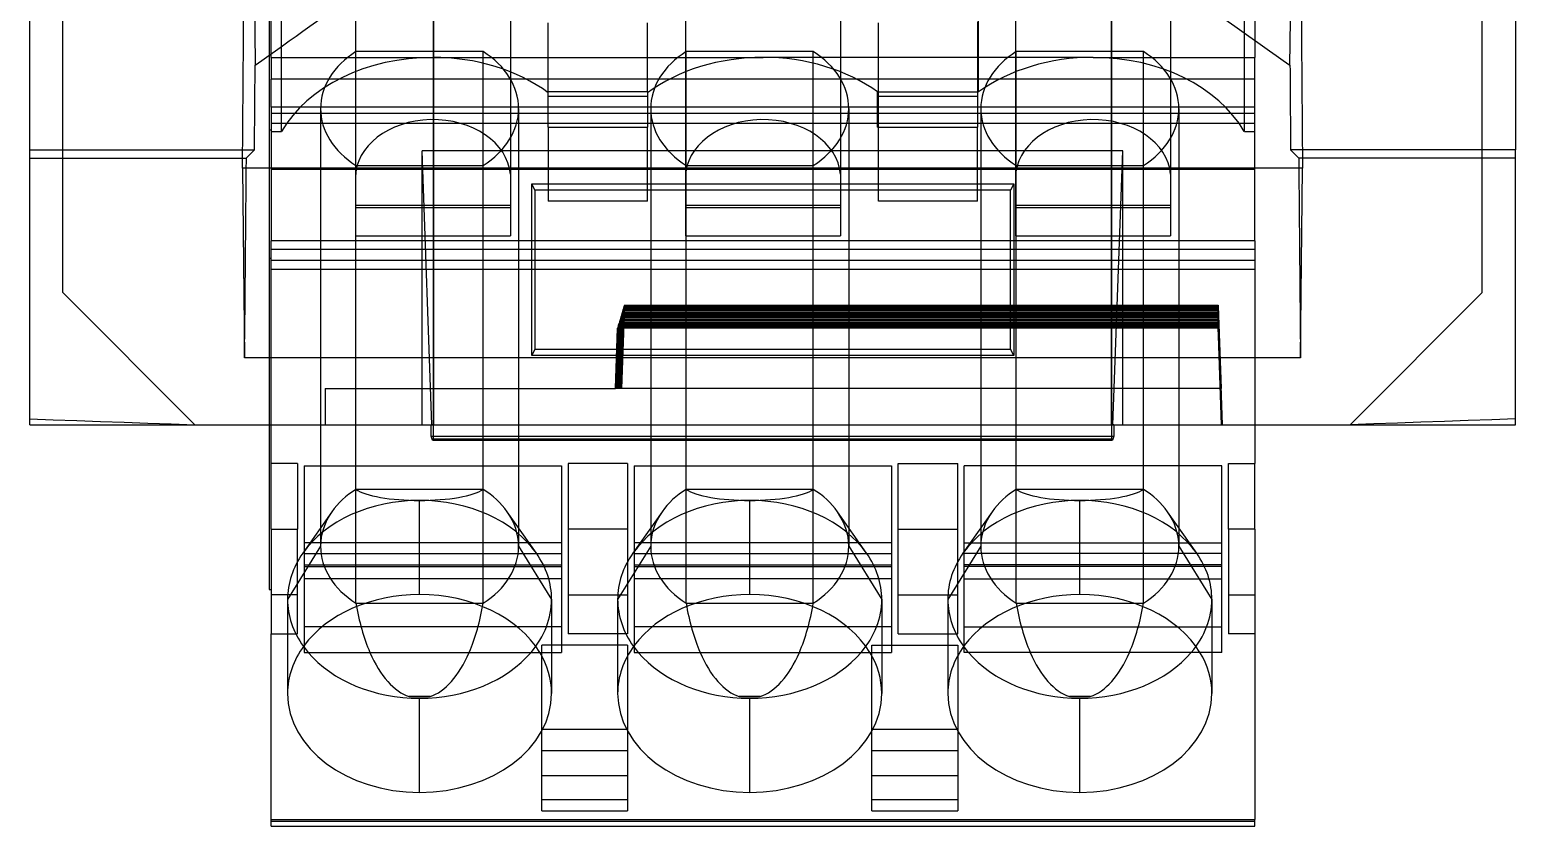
# Model space of a CAD drawing. Header units: millimetres. Extents: x -11 to 5160, y -11 to 2043.
# Drawn here: x 4060.479 to 4064.29, y 1263.513 to 1265.555 of the extents above; entities that cross this region are included whole.
import ezdxf

# ---------------------------------------------------------------- set-up
doc = ezdxf.new("R2010")
doc.units = ezdxf.units.MM
doc.layers.add('MAIN-1', color=7, linetype='Continuous')
doc.layers.add('MAIN-2', color=7, linetype='Continuous')

# ---------------------------------------------------------------- blocks, each defined once
blk = doc.blocks.new('FL1005N 5 PORT SWITCH')
at = {"layer": 'MAIN-1'}
for p, q in [((-0.001, -52.637), (-0.001, -39.456)), ((22.499, -39.456), (22.499, -52.637)), ((14.368, -51.235), (14.368, -50.169)), ((7.853, -51.235), (7.853, -50.71)), ((9.353, -51.235), (9.353, -50.711)), ((12.855, -51.235), (12.855, -50.71)), ((14.353, -50.699), (14.353, -51.235)), ((3.812, -51.235), (3.812, -51.07)), ((18.395, -51.235), (18.395, -50.865)), ((18.553, -50.978), (18.553, -51.235)), ((3.623, -51.205), (3.623, -54.274)), ((3.653, -51.235), (3.653, -51.184)), ((3.653, -51.235), (6.103, -51.235)), ((3.653, -51.235), (3.653, -51.566)), ((6.103, -51.235), (11.105, -51.235)), ((16.103, -51.235), (11.105, -51.235)), ((16.103, -51.235), (18.553, -51.235)), ((18.553, -51.566), (18.553, -51.235)), ((18.553, -51.566), (3.653, -51.566)), ((3.653, -51.989), (3.653, -51.566)), ((18.553, -51.989), (18.553, -51.566)), ((18.553, -51.989), (3.653, -51.989)), ((3.653, -51.989), (3.653, -54.012)), ((18.553, -54.012), (18.553, -51.989)), ((7.853, -52.289), (9.353, -52.289)), ((7.853, -52.289), (7.853, -53.412)), ((9.353, -53.412), (9.353, -52.289)), ((12.84, -52.289), (14.353, -52.289)), ((12.855, -52.3), (12.855, -52.289)), ((12.855, -53.412), (12.855, -52.3)), ((14.353, -53.412), (14.353, -52.289)), ((-0.001, -52.637), (0.485, -52.637)), ((-0.001, -52.76), (-0.001, -52.637)), ((0.485, -52.637), (0.972, -52.637)), ((0.972, -52.637), (1.458, -52.637)), ((1.458, -52.637), (1.944, -52.637)), ((1.944, -52.637), (2.43, -52.637)), ((2.43, -52.637), (2.917, -52.637)), ((2.917, -52.637), (3.403, -52.637)), ((3.279, -52.76), (3.403, -52.637)), ((19.581, -52.637), (19.095, -52.637)), ((19.219, -52.76), (19.095, -52.637)), ((20.067, -52.637), (19.581, -52.637)), ((20.554, -52.637), (20.067, -52.637)), ((21.04, -52.637), (20.554, -52.637)), ((21.526, -52.637), (21.04, -52.637)), ((22.013, -52.637), (21.526, -52.637)), ((22.499, -52.637), (22.013, -52.637)), ((22.499, -52.76), (22.499, -52.637)), ((-0.001, -52.76), (0.467, -52.76)), ((-0.001, -56.796), (-0.001, -52.76)), ((0.467, -52.76), (0.936, -52.76)), ((0.936, -52.76), (1.405, -52.76)), ((1.405, -52.76), (1.873, -52.76)), ((1.873, -52.76), (2.342, -52.76)), ((2.342, -52.76), (2.811, -52.76)), ((2.811, -52.76), (3.279, -52.76)), ((22.499, -52.76), (19.219, -52.76)), ((22.499, -56.796), (22.499, -52.76)), ((3.623, -52.911), (3.278, -52.911)), ((4.93, -53.057), (4.93, -53.937)), ((7.278, -53.003), (7.278, -53.937)), ((9.93, -53.057), (9.93, -53.937)), ((12.278, -53.003), (12.278, -53.937)), ((14.93, -53.057), (14.93, -53.937)), ((17.278, -53.003), (17.278, -53.937)), ((19.22, -52.911), (18.553, -52.911)), ((4.93, -53.473), (7.278, -53.473)), ((9.353, -53.412), (7.853, -53.412)), ((9.93, -53.473), (12.278, -53.473)), ((14.353, -53.412), (12.855, -53.412)), ((14.93, -53.473), (17.278, -53.473)), ((4.93, -53.937), (7.278, -53.937)), ((9.93, -53.937), (12.278, -53.937)), ((14.93, -53.937), (17.278, -53.937)), ((18.553, -54.012), (3.653, -54.012)), ((3.653, -54.144), (3.653, -54.012)), ((18.553, -54.144), (3.653, -54.144)), ((3.653, -54.444), (3.653, -54.144)), ((18.553, -54.012), (18.553, -54.144)), ((18.553, -54.144), (18.553, -54.444)), ((3.623, -54.274), (3.623, -59.292)), ((3.623, -54.274), (3.653, -54.274)), ((18.553, -54.444), (3.653, -54.444)), ((3.653, -57.382), (3.653, -54.444)), ((18.553, -54.444), (18.553, -57.382)), ((3.623, -55.784), (3.252, -55.784)), ((19.246, -55.784), (18.553, -55.784)), ((-0.001, -56.796), (0.603, -56.796)), ((0.603, -56.796), (1.207, -56.796)), ((1.207, -56.796), (1.811, -56.796)), ((1.811, -56.796), (2.415, -56.796)), ((2.415, -56.796), (3.019, -56.796)), ((3.019, -56.796), (3.623, -56.796)), ((18.553, -56.796), (19.211, -56.796)), ((19.211, -56.796), (19.868, -56.796)), ((19.868, -56.796), (20.526, -56.796)), ((20.526, -56.796), (21.184, -56.796)), ((21.184, -56.796), (21.841, -56.796)), ((21.841, -56.796), (22.499, -56.796)), ((4.053, -57.382), (3.653, -57.382)), ((3.653, -58.376), (3.653, -57.382)), ((4.053, -57.382), (4.053, -58.376)), ((4.153, -57.419), (8.053, -57.419)), ((4.153, -57.419), (4.153, -58.745)), ((8.053, -57.419), (8.053, -58.745)), ((9.053, -57.382), (8.153, -57.382)), ((8.153, -57.382), (8.153, -58.376)), ((9.053, -57.382), (9.053, -58.376)), ((9.153, -57.419), (13.053, -57.419)), ((9.153, -57.419), (9.153, -58.745)), ((13.053, -57.419), (13.053, -58.745)), ((13.153, -58.376), (13.153, -57.382)), ((13.153, -57.382), (14.053, -57.382)), ((14.053, -58.376), (14.053, -57.382)), ((18.053, -57.419), (14.153, -57.419)), ((14.153, -58.745), (14.153, -57.419)), ((18.053, -58.745), (18.053, -57.419)), ((18.153, -57.382), (18.553, -57.382)), ((18.153, -58.376), (18.153, -57.382)), ((18.553, -58.376), (18.553, -57.382)), ((3.653, -58.376), (4.053, -58.376)), ((3.653, -58.376), (3.653, -59.963)), ((4.053, -59.963), (4.053, -58.376)), ((9.053, -58.376), (8.153, -58.376)), ((8.153, -58.376), (8.153, -59.963)), ((9.053, -58.376), (9.053, -59.963)), ((13.153, -58.376), (14.053, -58.376)), ((13.153, -59.963), (13.153, -58.376)), ((14.053, -59.963), (14.053, -58.376)), ((18.553, -58.376), (18.153, -58.376)), ((18.153, -58.376), (18.153, -59.963)), ((18.553, -58.376), (18.553, -59.963)), ((4.153, -58.745), (8.053, -58.745)), ((4.153, -58.745), (4.153, -59.131)), ((8.053, -58.745), (8.053, -59.131)), ((9.153, -58.745), (13.053, -58.745)), ((9.153, -58.745), (9.153, -59.131)), ((13.053, -58.745), (13.053, -59.131)), ((18.053, -58.745), (14.153, -58.745)), ((14.153, -59.131), (14.153, -58.745)), ((18.053, -59.131), (18.053, -58.745)), ((8.053, -59.131), (4.153, -59.131)), ((4.153, -59.131), (4.153, -59.857)), ((8.053, -59.131), (8.053, -59.857)), ((9.153, -59.131), (9.153, -59.857)), ((13.053, -59.131), (9.153, -59.131)), ((13.053, -59.131), (13.053, -59.857)), ((14.153, -59.131), (18.053, -59.131)), ((14.153, -59.857), (14.153, -59.131)), ((18.053, -59.857), (18.053, -59.131)), ((3.623, -59.292), (3.653, -59.292)), ((3.653, -59.963), (4.053, -59.963)), ((3.653, -62.774), (3.653, -59.963)), ((8.053, -59.857), (4.153, -59.857)), ((4.153, -59.857), (4.153, -60.243)), ((8.053, -59.857), (8.053, -60.243)), ((9.053, -59.963), (8.153, -59.963)), ((13.053, -59.857), (9.153, -59.857)), ((9.153, -59.857), (9.153, -60.243)), ((13.053, -59.857), (13.053, -60.243)), ((13.153, -59.963), (14.053, -59.963)), ((14.153, -59.857), (18.053, -59.857)), ((14.153, -60.243), (14.153, -59.857)), ((18.053, -60.243), (18.053, -59.857)), ((18.553, -59.963), (18.153, -59.963)), ((18.553, -59.963), (18.553, -62.774)), ((4.153, -60.243), (8.053, -60.243)), ((9.153, -60.243), (13.053, -60.243)), ((18.053, -60.243), (14.153, -60.243)), ((6.062, -60.912), (5.745, -60.912)), ((5.903, -62.362), (5.903, -60.938)), ((11.062, -60.912), (10.745, -60.912)), ((10.903, -62.362), (10.903, -60.938)), ((16.062, -60.912), (15.745, -60.912)), ((15.903, -62.362), (15.903, -60.938)), ((7.753, -61.726), (9.053, -61.726)), ((7.753, -62.64), (7.753, -61.726)), ((9.053, -61.726), (9.053, -62.64)), ((12.753, -61.726), (14.053, -61.726)), ((12.753, -62.64), (12.753, -61.726)), ((14.053, -61.726), (14.053, -62.64)), ((9.053, -62.11), (7.753, -62.11)), ((14.053, -62.11), (12.753, -62.11)), ((3.653, -62.774), (18.553, -62.774)), ((3.653, -62.876), (3.653, -62.774)), ((7.753, -62.64), (9.053, -62.64)), ((12.753, -62.64), (14.053, -62.64)), ((18.553, -62.876), (18.553, -62.774)), ((3.653, -62.876), (18.553, -62.876))]:
    blk.add_line(p, q, dxfattribs=at)
for centre, major_axis, ratio, start_param, end_param in [((-2.695, 13.646), (109.472, 96.031), 0.376442, -1.83675, -1.807944), ((25.222, 13.646), (110.077, -95.945), 0.3762, -1.335743, -1.306937), ((2.698, 13.646), (0, -104.5), 0.008727, 0.883718, 0.899479), ((19.8, 13.646), (0, 104.5), 0.008727, 2.242114, 2.257875), ((6.105, -53.057), (-1.175, 0), 0.748956, -3.080995, 0), ((11.105, -53.057), (-1.175, 0), 0.748956, -3.080995, 0), ((16.105, -53.057), (-1.175, 0), 0.748956, -3.080995, 0), ((11.105, -53.637), (2.5, 0), 0.748956, 0.795399, 0.803802), ((2.626, 22.258), (0, -106), 0.008727, 0.743294, 0.784525), ((19.872, 22.258), (0, 106), 0.008727, 2.357067, 2.398298), ((5.903, -60.865), (2, 0), 0.748956, 2.636232, 3.141593), ((5.903, -59.44), (-2, 0), 0.748956, 0.495578, 0.505361), ((5.903, -59.44), (-2, 0), 0.748956, 0.565461, 1.570796), ((5.903, -58.803), (0, 2.135), 0.477026, 2.310774, 2.985105), ((5.903, -59.44), (-2, 0), 0.748956, 1.570796, 2.576132), ((5.903, -58.803), (0, 2.135), 0.477026, -2.985105, -2.310774), ((5.903, -60.865), (2, 0), 0.748956, 0, 0.428245), ((10.903, -60.865), (2, 0), 0.748956, 2.636232, 3.141593), ((10.903, -59.44), (-2, 0), 0.748956, 0.495578, 0.505361), ((10.903, -59.44), (-2, 0), 0.748956, 0.565461, 1.570796), ((10.903, -58.803), (0, 2.135), 0.477026, 2.310774, 2.985105), ((10.903, -59.44), (-2, 0), 0.748956, 1.570796, 2.576132), ((10.903, -58.803), (0, 2.135), 0.477026, -2.985105, -2.310774), ((10.903, -60.865), (2, 0), 0.748956, 0, 0.428245), ((15.903, -60.865), (2, 0), 0.748956, 2.636232, 3.141593), ((15.903, -59.44), (-2, 0), 0.748956, 0.495578, 0.505361), ((15.903, -59.44), (-2, 0), 0.748956, 0.565461, 1.570796), ((15.903, -58.803), (0, 2.135), 0.477026, 2.310774, 2.985105), ((15.903, -59.44), (-2, 0), 0.748956, 1.570796, 2.576132), ((15.903, -58.803), (0, 2.135), 0.477026, -2.985105, -2.310774), ((15.903, -60.865), (2, 0), 0.748956, 0, 0.428245), ((5.903, -60.865), (2, 0), 0.748956, 3.141593, 4.712389), ((5.903, -60.116), (-2.677, 0), 0.297631, 1.511477, 1.630116), ((5.903, -60.865), (2, 0), 0.748956, -1.570796, 0), ((10.903, -60.865), (2, 0), 0.748956, 3.141593, 4.712389), ((10.903, -60.116), (-2.677, 0), 0.297631, 1.511477, 1.630116), ((10.903, -60.865), (2, 0), 0.748956, -1.570796, 0), ((15.903, -60.865), (2, 0), 0.748956, 3.141593, 4.712389), ((15.903, -60.116), (-2.677, 0), 0.297631, 1.511477, 1.630116), ((15.903, -60.865), (2, 0), 0.748956, -1.570796, 0)]:
    blk.add_ellipse(centre, major_axis=major_axis, ratio=ratio, start_param=start_param, end_param=end_param, dxfattribs=at)
at = {"layer": 'MAIN-2'}
for p, q in [((6.112, -56.796), (6.112, -15.905)), ((6.113, -15.924), (6.113, -56.796)), ((16.385, -15.905), (16.385, -56.796)), ((16.385, -56.796), (16.385, -15.924)), ((3.653, -51.184), (3.653, -43.148)), ((18.553, -43.148), (18.553, -50.978)), ((0.499, -54.796), (0.499, -44.796)), ((0.499, -54.796), (0.499, -44.796)), ((0.499, -54.796), (0.499, -44.796)), ((21.999, -54.796), (21.999, -44.796)), ((21.999, -54.796), (21.999, -44.796)), ((21.999, -54.796), (21.999, -44.796)), ((3.812, -51.07), (3.812, -45.931)), ((18.395, -50.865), (18.395, -45.931)), ((3.623, -47.316), (3.623, -51.205)), ((4.93, -47.656), (4.93, -53.057)), ((7.278, -47.603), (7.278, -53.003)), ((9.93, -47.656), (9.93, -53.057)), ((12.278, -47.603), (12.278, -53.003)), ((14.93, -47.656), (14.93, -53.057)), ((17.278, -47.603), (17.278, -53.003)), ((3.223, -52.911), (3.263, -47.712)), ((19.234, -47.712), (19.274, -52.911)), ((3.393, -49.455), (3.412, -51.355)), ((19.086, -51.355), (19.105, -49.455)), ((3.812, -52.358), (3.812, -51.235)), ((4.94, -57.774), (4.94, -51.148)), ((6.866, -51.148), (4.94, -51.148)), ((6.866, -57.774), (6.866, -51.148)), ((7.853, -51.759), (7.853, -51.235)), ((9.353, -51.759), (9.353, -51.235)), ((9.94, -57.774), (9.94, -51.148)), ((11.866, -51.148), (9.94, -51.148)), ((11.866, -57.774), (11.866, -51.148)), ((12.855, -52.289), (12.855, -51.235)), ((14.353, -51.235), (14.353, -51.759)), ((14.368, -51.759), (14.368, -51.235)), ((14.94, -57.774), (14.94, -51.148)), ((16.866, -51.148), (14.94, -51.148)), ((16.866, -57.774), (16.866, -51.148)), ((18.395, -52.358), (18.395, -51.235)), ((7.853, -52.289), (7.853, -51.759)), ((9.353, -51.759), (7.853, -51.759)), ((7.853, -51.822), (9.353, -51.822)), ((9.353, -51.759), (9.353, -52.289)), ((12.84, -52.289), (12.84, -51.759)), ((12.84, -51.759), (14.353, -51.759)), ((12.855, -51.822), (14.353, -51.822)), ((14.353, -51.759), (14.353, -52.289)), ((14.368, -51.759), (14.353, -51.759)), ((18.553, -52.086), (3.653, -52.086)), ((4.403, -52.009), (4.403, -58.636)), ((7.403, -52.009), (7.403, -58.636)), ((9.403, -52.009), (9.403, -58.636)), ((12.403, -52.009), (12.403, -58.636)), ((14.403, -52.009), (14.403, -58.636)), ((17.403, -52.009), (17.403, -58.636)), ((3.623, -52.334), (3.653, -52.334)), ((18.553, -52.238), (3.653, -52.238)), ((3.653, -52.358), (3.812, -52.358)), ((18.395, -52.358), (18.553, -52.358)), ((4.94, -59.497), (4.94, -52.871)), ((4.94, -52.871), (6.866, -52.871)), ((5.943, -56.796), (5.943, -52.652)), ((16.552, -52.652), (5.943, -52.652)), ((6.091, -56.796), (5.943, -52.652)), ((6.866, -59.497), (6.866, -52.871)), ((9.94, -59.497), (9.94, -52.871)), ((9.94, -52.871), (11.866, -52.871)), ((11.866, -59.497), (11.866, -52.871)), ((14.94, -59.497), (14.94, -52.871)), ((14.94, -52.871), (16.866, -52.871)), ((16.403, -56.796), (16.552, -52.652)), ((16.552, -56.796), (16.552, -52.652)), ((16.866, -59.497), (16.866, -52.871)), ((3.223, -52.911), (3.252, -55.784)), ((3.278, -52.911), (3.223, -52.911)), ((18.553, -52.911), (3.623, -52.911)), ((3.653, -52.927), (18.553, -52.927)), ((19.274, -52.911), (19.22, -52.911)), ((19.246, -55.784), (19.274, -52.911)), ((7.601, -55.747), (7.601, -53.147)), ((7.601, -53.147), (14.901, -53.147)), ((7.649, -53.245), (7.601, -53.147)), ((7.649, -53.245), (7.649, -55.65)), ((14.852, -53.245), (7.649, -53.245)), ((14.901, -53.147), (14.852, -53.245)), ((14.852, -55.65), (14.852, -53.245)), ((14.901, -53.147), (14.901, -55.747)), ((4.93, -53.507), (7.278, -53.507)), ((9.93, -53.507), (12.278, -53.507)), ((14.93, -53.507), (17.278, -53.507)), ((18.553, -54.311), (3.653, -54.311)), ((2.499, -56.796), (0.499, -54.796)), ((0.499, -54.796), (0.499, -54.796)), ((0.499, -54.796), (0.499, -54.796)), ((0.499, -54.796), (0.499, -54.796)), ((0.499, -54.796), (0.499, -54.796)), ((0.499, -54.796), (0.499, -54.796)), ((0.499, -54.796), (0.499, -54.796)), ((0.499, -54.796), (0.499, -54.796)), ((0.499, -54.796), (0.499, -54.796)), ((0.499, -54.796), (0.499, -54.796)), ((2.499, -56.796), (0.499, -54.796)), ((21.999, -54.796), (19.999, -56.796)), ((21.999, -54.796), (19.999, -56.796)), ((21.999, -54.796), (21.999, -54.796)), ((21.999, -54.796), (21.999, -54.796)), ((21.999, -54.796), (21.999, -54.796)), ((21.999, -54.796), (21.999, -54.796)), ((21.999, -54.796), (21.999, -54.796)), ((21.999, -54.796), (21.999, -54.796)), ((21.999, -54.796), (21.999, -54.796)), ((21.999, -54.796), (21.999, -54.796)), ((21.999, -54.796), (21.999, -54.796)), ((8.969, -55.113), (8.93, -56.246)), ((8.932, -56.246), (8.972, -55.104)), ((8.976, -55.091), (8.936, -56.246)), ((8.94, -56.246), (8.981, -55.073)), ((8.985, -55.06), (8.944, -56.246)), ((8.946, -56.246), (8.988, -55.052)), ((8.992, -55.038), (8.949, -56.246)), ((8.954, -56.246), (8.997, -55.021)), ((9.001, -55.008), (8.957, -56.246)), ((8.96, -56.246), (9.003, -54.999)), ((9.007, -54.986), (8.963, -56.246)), ((8.969, -55.113), (8.965, -55.126)), ((17.999, -55.113), (8.969, -55.113)), ((8.976, -55.091), (8.972, -55.104)), ((8.972, -55.104), (17.999, -55.104)), ((8.976, -55.091), (17.999, -55.091)), ((8.985, -55.06), (8.981, -55.073)), ((17.999, -55.073), (8.981, -55.073)), ((17.999, -55.06), (8.985, -55.06)), ((8.992, -55.038), (8.988, -55.052)), ((8.988, -55.052), (17.999, -55.052)), ((8.992, -55.038), (17.999, -55.038)), ((9.001, -55.008), (8.997, -55.021)), ((17.999, -55.021), (8.997, -55.021)), ((17.999, -55.008), (9.001, -55.008)), ((9.007, -54.986), (9.003, -54.999)), ((9.003, -54.999), (17.999, -54.999)), ((9.007, -54.986), (17.999, -54.986)), ((18.062, -56.796), (17.999, -54.986)), ((17.999, -54.986), (17.999, -54.999)), ((17.999, -54.999), (18.042, -56.246)), ((18.042, -56.246), (17.999, -55.008)), ((17.999, -55.008), (17.999, -55.021)), ((17.999, -55.021), (18.061, -56.796)), ((18.06, -56.796), (17.999, -55.038)), ((17.999, -55.038), (17.999, -55.052)), ((17.999, -55.052), (18.041, -56.246)), ((17.999, -55.06), (17.999, -55.073)), ((18.04, -56.246), (17.999, -55.06)), ((17.999, -55.073), (18.059, -56.796)), ((18.058, -56.796), (17.999, -55.091)), ((17.999, -55.091), (17.999, -55.104)), ((17.999, -55.104), (18.039, -56.246)), ((17.999, -55.113), (17.999, -55.126)), ((18.038, -56.246), (17.999, -55.113)), ((8.871, -56.246), (8.902, -55.335)), ((8.906, -55.322), (8.874, -56.246)), ((8.876, -56.246), (8.909, -55.313)), ((8.913, -55.3), (8.88, -56.246)), ((8.884, -56.246), (8.918, -55.283)), ((8.922, -55.27), (8.888, -56.246)), ((8.89, -56.246), (8.925, -55.261)), ((8.929, -55.248), (8.894, -56.246)), ((8.898, -56.246), (8.934, -55.23)), ((8.938, -55.217), (8.902, -56.246)), ((8.906, -55.322), (8.902, -55.335)), ((17.999, -55.335), (8.902, -55.335)), ((8.904, -56.246), (8.94, -55.209)), ((17.999, -55.322), (8.906, -55.322)), ((8.944, -55.196), (8.908, -56.246)), ((8.913, -55.3), (8.909, -55.313)), ((8.909, -55.313), (17.999, -55.313)), ((8.912, -56.246), (8.95, -55.178)), ((8.913, -55.3), (17.999, -55.3)), ((8.954, -55.165), (8.916, -56.246)), ((8.918, -56.246), (8.956, -55.156)), ((8.922, -55.27), (8.918, -55.283)), ((17.999, -55.283), (8.918, -55.283)), ((8.96, -55.143), (8.922, -56.246)), ((17.999, -55.27), (8.922, -55.27)), ((8.929, -55.248), (8.925, -55.261)), ((8.925, -55.261), (17.999, -55.261)), ((8.926, -56.246), (8.965, -55.126)), ((8.929, -55.248), (17.999, -55.248)), ((8.938, -55.217), (8.934, -55.23)), ((17.999, -55.23), (8.934, -55.23)), ((17.999, -55.217), (8.938, -55.217)), ((8.944, -55.196), (8.94, -55.209)), ((8.94, -55.209), (17.999, -55.209)), ((8.944, -55.196), (17.999, -55.196)), ((8.954, -55.165), (8.95, -55.178)), ((17.999, -55.178), (8.95, -55.178)), ((17.999, -55.165), (8.954, -55.165)), ((8.96, -55.143), (8.956, -55.156)), ((8.956, -55.156), (17.999, -55.156)), ((8.96, -55.143), (17.999, -55.143)), ((17.999, -55.126), (8.965, -55.126)), ((17.999, -55.126), (18.057, -56.796)), ((18.057, -56.796), (17.999, -55.143)), ((17.999, -55.143), (17.999, -55.156)), ((17.999, -55.156), (18.037, -56.246)), ((17.999, -55.165), (17.999, -55.178)), ((18.037, -56.246), (17.999, -55.165)), ((17.999, -55.178), (18.055, -56.796)), ((18.055, -56.796), (17.999, -55.196)), ((17.999, -55.196), (17.999, -55.209)), ((17.999, -55.209), (18.035, -56.246)), ((17.999, -55.217), (17.999, -55.23)), ((18.035, -56.246), (17.999, -55.217)), ((17.999, -55.23), (18.054, -56.796)), ((18.053, -56.796), (17.999, -55.248)), ((17.999, -55.248), (17.999, -55.261)), ((17.999, -55.261), (18.033, -56.246)), ((18.033, -56.246), (17.999, -55.27)), ((17.999, -55.27), (17.999, -55.283)), ((17.999, -55.283), (18.052, -56.796)), ((18.051, -56.796), (17.999, -55.3)), ((17.999, -55.3), (17.999, -55.313)), ((17.999, -55.313), (18.031, -56.246)), ((17.999, -55.322), (17.999, -55.335)), ((18.031, -56.246), (17.999, -55.322)), ((17.999, -55.335), (18.05, -56.796)), ((18.553, -55.784), (3.623, -55.784)), ((7.649, -55.65), (7.601, -55.747)), ((14.901, -55.747), (7.601, -55.747)), ((7.649, -55.65), (14.852, -55.65)), ((14.901, -55.747), (14.852, -55.65)), ((4.473, -56.246), (4.473, -56.246)), ((4.473, -56.246), (4.473, -56.246)), ((4.473, -56.246), (4.473, -56.246)), ((4.473, -56.246), (4.473, -56.246)), ((4.473, -56.246), (4.473, -56.246)), ((4.473, -56.246), (4.473, -56.246)), ((4.473, -56.246), (4.473, -56.796)), ((4.473, -56.246), (8.871, -56.246)), ((4.473, -56.246), (4.473, -56.246)), ((8.874, -56.246), (8.871, -56.246)), ((18.031, -56.246), (8.874, -56.246)), ((18.033, -56.246), (18.031, -56.246)), ((18.031, -56.246), (18.031, -56.246)), ((18.035, -56.246), (18.033, -56.246)), ((18.033, -56.246), (18.033, -56.246)), ((18.037, -56.246), (18.035, -56.246)), ((18.035, -56.246), (18.035, -56.246)), ((18.038, -56.246), (18.037, -56.246)), ((18.037, -56.246), (18.037, -56.246)), ((18.038, -56.246), (18.039, -56.246)), ((18.04, -56.246), (18.039, -56.246)), ((18.04, -56.246), (18.041, -56.246)), ((18.042, -56.246), (18.041, -56.246)), ((18.042, -56.246), (18.042, -56.246)), ((-0.001, -56.709), (0.356, -56.722)), ((-0.001, -56.709), (-0.001, -56.709)), ((-0.001, -56.709), (-0.001, -56.709)), ((-0.001, -56.709), (-0.001, -56.709)), ((-0.001, -56.709), (-0.001, -56.709)), ((-0.001, -56.709), (-0.001, -56.709)), ((-0.001, -56.709), (-0.001, -56.709)), ((-0.001, -56.709), (-0.001, -56.709)), ((-0.001, -56.709), (-0.001, -56.709)), ((-0.001, -56.709), (-0.001, -56.709)), ((-0.001, -56.796), (-0.001, -56.796)), ((-0.001, -56.796), (-0.001, -56.796)), ((0.356, -56.722), (0.713, -56.734)), ((0.713, -56.734), (1.07, -56.746)), ((1.07, -56.746), (1.427, -56.759)), ((1.427, -56.759), (1.785, -56.771)), ((1.785, -56.771), (2.142, -56.784)), ((2.142, -56.784), (2.499, -56.796)), ((2.499, -56.796), (2.499, -56.796)), ((2.499, -56.796), (2.499, -56.796)), ((2.499, -56.796), (2.499, -56.796)), ((2.499, -56.796), (2.499, -56.796)), ((2.499, -56.796), (2.499, -56.796)), ((2.499, -56.796), (2.499, -56.796)), ((2.499, -56.796), (2.499, -56.796)), ((2.499, -56.796), (2.499, -56.796)), ((2.499, -56.796), (2.499, -56.796)), ((2.499, -56.796), (2.499, -56.796)), ((2.499, -56.796), (2.499, -56.796)), ((2.499, -56.796), (2.499, -56.796)), ((2.499, -56.796), (2.499, -56.796)), ((2.499, -56.796), (2.499, -56.796)), ((2.499, -56.796), (2.499, -56.796)), ((2.499, -56.796), (2.499, -56.796)), ((2.499, -56.796), (2.499, -56.796)), ((2.499, -56.796), (2.499, -56.796)), ((3.623, -56.796), (6.112, -56.796)), ((4.473, -56.796), (4.473, -56.796)), ((4.473, -56.796), (4.473, -56.796)), ((4.473, -56.796), (4.473, -56.796)), ((4.473, -56.796), (4.473, -56.796)), ((4.473, -56.796), (4.473, -56.796)), ((4.473, -56.796), (4.473, -56.796)), ((4.473, -56.796), (4.473, -56.796)), ((6.112, -56.796), (6.079, -56.796)), ((6.079, -56.97), (6.079, -56.796)), ((6.112, -56.796), (8.6, -56.796)), ((6.112, -57.017), (6.112, -56.796)), ((8.6, -56.796), (11.088, -56.796)), ((11.088, -56.796), (13.577, -56.796)), ((13.577, -56.796), (16.065, -56.796)), ((16.065, -56.796), (18.553, -56.796)), ((16.385, -56.796), (16.385, -57.017)), ((16.419, -56.796), (16.385, -56.796)), ((16.419, -56.796), (16.419, -56.97)), ((20.356, -56.784), (19.999, -56.796)), ((19.999, -56.796), (19.999, -56.796)), ((19.999, -56.796), (19.999, -56.796)), ((19.999, -56.796), (19.999, -56.796)), ((19.999, -56.796), (19.999, -56.796)), ((19.999, -56.796), (19.999, -56.796)), ((19.999, -56.796), (19.999, -56.796)), ((19.999, -56.796), (19.999, -56.796)), ((19.999, -56.796), (19.999, -56.796)), ((19.999, -56.796), (19.999, -56.796)), ((19.999, -56.796), (19.999, -56.796)), ((19.999, -56.796), (19.999, -56.796)), ((19.999, -56.796), (19.999, -56.796)), ((19.999, -56.796), (19.999, -56.796)), ((19.999, -56.796), (19.999, -56.796)), ((19.999, -56.796), (19.999, -56.796)), ((19.999, -56.796), (19.999, -56.796)), ((19.999, -56.796), (19.999, -56.796)), ((19.999, -56.796), (19.999, -56.796)), ((20.713, -56.771), (20.356, -56.784)), ((21.07, -56.759), (20.713, -56.771)), ((21.427, -56.746), (21.07, -56.759)), ((21.785, -56.734), (21.427, -56.746)), ((22.142, -56.722), (21.785, -56.734)), ((22.499, -56.709), (22.142, -56.722)), ((22.499, -56.709), (22.499, -56.709)), ((22.499, -56.709), (22.499, -56.709)), ((22.499, -56.709), (22.499, -56.709)), ((22.499, -56.709), (22.499, -56.709)), ((22.499, -56.709), (22.499, -56.709)), ((22.499, -56.709), (22.499, -56.709)), ((22.499, -56.709), (22.499, -56.709)), ((22.499, -56.709), (22.499, -56.709)), ((22.499, -56.709), (22.499, -56.709)), ((22.499, -56.796), (22.499, -56.796)), ((22.499, -56.796), (22.499, -56.796)), ((6.099, -57.03), (6.079, -56.97)), ((6.079, -56.97), (16.419, -56.97)), ((6.112, -57.017), (6.099, -57.03)), ((6.099, -57.03), (16.399, -57.03)), ((16.385, -57.017), (6.112, -57.017)), ((16.399, -57.03), (16.385, -57.017)), ((16.419, -56.97), (16.399, -57.03)), ((4.94, -57.774), (6.866, -57.774)), ((9.94, -57.774), (11.866, -57.774)), ((14.94, -57.774), (16.866, -57.774)), ((5.903, -59.367), (5.903, -57.942)), ((10.903, -59.367), (10.903, -57.942)), ((15.903, -59.367), (15.903, -57.942)), ((4.576, -58.113), (4.133, -58.743)), ((7.673, -58.743), (7.231, -58.113)), ((9.576, -58.113), (9.133, -58.743)), ((12.673, -58.743), (12.231, -58.113)), ((14.576, -58.113), (14.133, -58.743)), ((17.673, -58.743), (17.231, -58.113)), ((4.403, -58.636), (3.903, -59.44)), ((8.053, -58.584), (4.153, -58.584)), ((7.403, -58.636), (7.903, -59.44)), ((9.403, -58.636), (8.903, -59.44)), ((13.053, -58.584), (9.153, -58.584)), ((12.403, -58.636), (12.903, -59.44)), ((14.403, -58.636), (13.903, -59.44)), ((14.153, -58.584), (18.053, -58.584)), ((17.403, -58.636), (17.903, -59.44)), ((4.153, -58.917), (8.053, -58.917)), ((4.153, -58.945), (8.053, -58.945)), ((9.153, -58.917), (13.053, -58.917)), ((9.153, -58.945), (13.053, -58.945)), ((18.053, -58.917), (14.153, -58.917)), ((18.053, -58.945), (14.153, -58.945)), ((4.053, -59.371), (3.653, -59.371)), ((8.153, -59.371), (9.053, -59.371)), ((13.153, -59.371), (14.053, -59.371)), ((18.153, -59.371), (18.553, -59.371)), ((3.903, -59.44), (3.903, -60.865)), ((4.94, -59.497), (6.866, -59.497)), ((7.903, -59.44), (7.903, -60.865)), ((8.903, -59.44), (8.903, -60.865)), ((9.94, -59.497), (11.866, -59.497)), ((12.903, -59.44), (12.903, -60.865)), ((13.903, -59.44), (13.903, -60.865)), ((14.94, -59.497), (16.866, -59.497)), ((17.903, -59.44), (17.903, -60.865)), ((7.753, -61.726), (7.753, -60.136)), ((9.053, -60.136), (7.753, -60.136)), ((9.053, -60.136), (9.053, -61.726)), ((12.753, -60.136), (14.053, -60.136)), ((12.753, -61.726), (12.753, -60.136)), ((14.053, -60.136), (14.053, -61.726)), ((9.053, -61.409), (7.753, -61.409)), ((14.053, -61.409), (12.753, -61.409)), ((7.753, -62.469), (9.053, -62.469)), ((12.753, -62.469), (14.053, -62.469)), ((3.653, -62.8), (18.553, -62.8))]:
    blk.add_line(p, q, dxfattribs=at)
for centre, major_axis, ratio, start_param, end_param in [((6.103, -53.107), (2.5, 0), 0.748956, 1.570796, 2.730076), ((5.903, -52.009), (1.5, 0), 0.748956, 2.267959, 3.141593), ((6.103, -53.107), (2.5, 0), 0.748956, 0.795399, 1.570796), ((5.903, -52.009), (1.5, 0), 0.748956, 0, 0.873633), ((11.105, -53.107), (2.5, 0), 0.748956, 1.570796, 2.347403), ((10.903, -52.009), (1.5, 0), 0.748956, 2.267959, 3.141593), ((11.105, -53.107), (2.5, 0), 0.748956, 0.803802, 1.570796), ((10.903, -52.009), (1.5, 0), 0.748956, 0, 0.873633), ((16.103, -53.107), (2.5, 0), 0.748956, 1.570796, 2.33779), ((15.903, -52.009), (1.5, 0), 0.748956, 2.267959, 3.141593), ((16.103, -53.107), (2.5, 0), 0.748956, 0.411517, 1.570796), ((15.903, -52.009), (1.5, 0), 0.748956, 0, 0.873633), ((5.903, -52.009), (1.5, 0), 0.748956, -3.141593, -2.267959), ((5.903, -52.009), (1.5, 0), 0.748956, -0.873633, 0), ((10.903, -52.009), (1.5, 0), 0.748956, -3.141593, -2.267959), ((10.903, -52.009), (1.5, 0), 0.748956, -0.873633, 0), ((15.903, -52.009), (1.5, 0), 0.748956, -3.141593, -2.267959), ((15.903, -52.009), (1.5, 0), 0.748956, -0.873633, 0), ((5.903, -58.636), (1.5, 0), 0.748956, 2.267959, 2.657304), ((5.903, -57.694), (-1.018, 0), 0.244054, 0.331012, 1.571162), ((5.903, -57.694), (-1.018, 0), 0.244054, 1.571162, 2.810581), ((5.903, -58.636), (-1.5, 0), 0.748956, -2.657304, -2.267959), ((10.903, -58.636), (1.5, 0), 0.748956, 2.267959, 2.657304), ((10.903, -57.694), (-1.018, 0), 0.244054, 0.331012, 1.571162), ((10.903, -57.694), (-1.018, 0), 0.244054, 1.571162, 2.810581), ((10.903, -58.636), (-1.5, 0), 0.748956, -2.657304, -2.267959), ((15.903, -58.636), (1.5, 0), 0.748956, 2.267959, 2.657304), ((15.903, -57.694), (-1.018, 0), 0.244054, 0.331012, 1.571162), ((15.903, -57.694), (-1.018, 0), 0.244054, 1.571162, 2.810581), ((15.903, -58.636), (-1.5, 0), 0.748956, -2.657304, -2.267959), ((5.903, -59.44), (-2, 0), 0.748956, -1.570796, -0.484317), ((5.903, -59.44), (-2, 0), 0.748956, -1.570983, -1.570796), ((5.903, -59.44), (-2, 0), 0.748956, -2.657276, -1.570983), ((10.903, -59.44), (-2, 0), 0.748956, -1.570796, -0.484317), ((10.903, -59.44), (-2, 0), 0.748956, -1.570983, -1.570796), ((10.903, -59.44), (-2, 0), 0.748956, -2.657276, -1.570983), ((15.903, -59.44), (-2, 0), 0.748956, -1.570796, -0.484317), ((15.903, -59.44), (-2, 0), 0.748956, -1.570983, -1.570796), ((15.903, -59.44), (-2, 0), 0.748956, -2.657276, -1.570983), ((5.903, -58.636), (1.5, 0), 0.748956, 2.657304, 3.141593), ((5.903, -58.636), (-1.5, 0), 0.748956, 3.141593, 3.625881), ((10.903, -58.636), (1.5, 0), 0.748956, 2.657304, 3.141593), ((10.903, -58.636), (-1.5, 0), 0.748956, 3.141593, 3.625881), ((15.903, -58.636), (1.5, 0), 0.748956, 2.657304, 3.141593), ((15.903, -58.636), (-1.5, 0), 0.748956, 3.141593, 3.625881), ((5.903, -58.636), (1.5, 0), 0.748956, 3.141593, 4.015226), ((5.903, -58.636), (-1.5, 0), 0.748956, 2.267959, 3.141593), ((10.903, -58.636), (1.5, 0), 0.748956, 3.141593, 4.015226), ((10.903, -58.636), (-1.5, 0), 0.748956, 2.267959, 3.141593), ((15.903, -58.636), (1.5, 0), 0.748956, 3.141593, 4.015226), ((15.903, -58.636), (-1.5, 0), 0.748956, 2.267959, 3.141593), ((5.903, -59.44), (-2, 0), 0.748956, -0.484317, 0), ((5.903, -59.44), (-2, 0), 0.748956, 3.141593, 3.625909), ((10.903, -59.44), (-2, 0), 0.748956, -0.484317, 0), ((10.903, -59.44), (-2, 0), 0.748956, 3.141593, 3.625909), ((15.903, -59.44), (-2, 0), 0.748956, -0.484317, 0), ((15.903, -59.44), (-2, 0), 0.748956, 3.141593, 3.625909), ((5.903, -60.865), (2, 0), 0.748956, 1.570796, 2.636232), ((5.903, -60.865), (2, 0), 0.748956, 0.428245, 1.570796), ((10.903, -60.865), (2, 0), 0.748956, 1.570796, 2.636232), ((10.903, -60.865), (2, 0), 0.748956, 0.428245, 1.570796), ((15.903, -60.865), (2, 0), 0.748956, 1.570796, 2.636232), ((15.903, -60.865), (2, 0), 0.748956, 0.428245, 1.570796), ((5.903, -59.44), (-2, 0), 0.748956, 0, 0.495578), ((5.903, -58.803), (0, 2.135), 0.477026, 1.901808, 2.310774), ((5.903, -58.803), (0, 2.135), 0.477026, -2.310774, -1.901808), ((5.903, -59.44), (-2, 0), 0.748956, 2.576132, 3.141593), ((10.903, -59.44), (-2, 0), 0.748956, 0, 0.495578), ((10.903, -58.803), (0, 2.135), 0.477026, 1.901808, 2.310774), ((10.903, -58.803), (0, 2.135), 0.477026, -2.310774, -1.901808), ((10.903, -59.44), (-2, 0), 0.748956, 2.576132, 3.141593), ((15.903, -59.44), (-2, 0), 0.748956, 0, 0.495578), ((15.903, -58.803), (0, 2.135), 0.477026, 1.901808, 2.310774), ((15.903, -58.803), (0, 2.135), 0.477026, -2.310774, -1.901808), ((15.903, -59.44), (-2, 0), 0.748956, 2.576132, 3.141593), ((5.903, -59.44), (-2, 0), 0.748956, 0.505361, 0.565461), ((10.903, -59.44), (-2, 0), 0.748956, 0.505361, 0.565461), ((15.903, -59.44), (-2, 0), 0.748956, 0.505361, 0.565461)]:
    blk.add_ellipse(centre, major_axis=major_axis, ratio=ratio, start_param=start_param, end_param=end_param, dxfattribs=at)
blk = doc.blocks.new('*U224')
blk.add_blockref('FL1005N 5 PORT SWITCH', (410.585, 287.128))

msp = doc.modelspace()

# ---------------------------------------------------------------- block references
at = {"xscale": 0.1693510201669083, "yscale": 0.1693510201669083, "zscale": 0.1693510201669083}
msp.add_blockref('*U224', (3990.9468, 1225.5354), dxfattribs=at)

doc.saveas('drawing.dxf')
